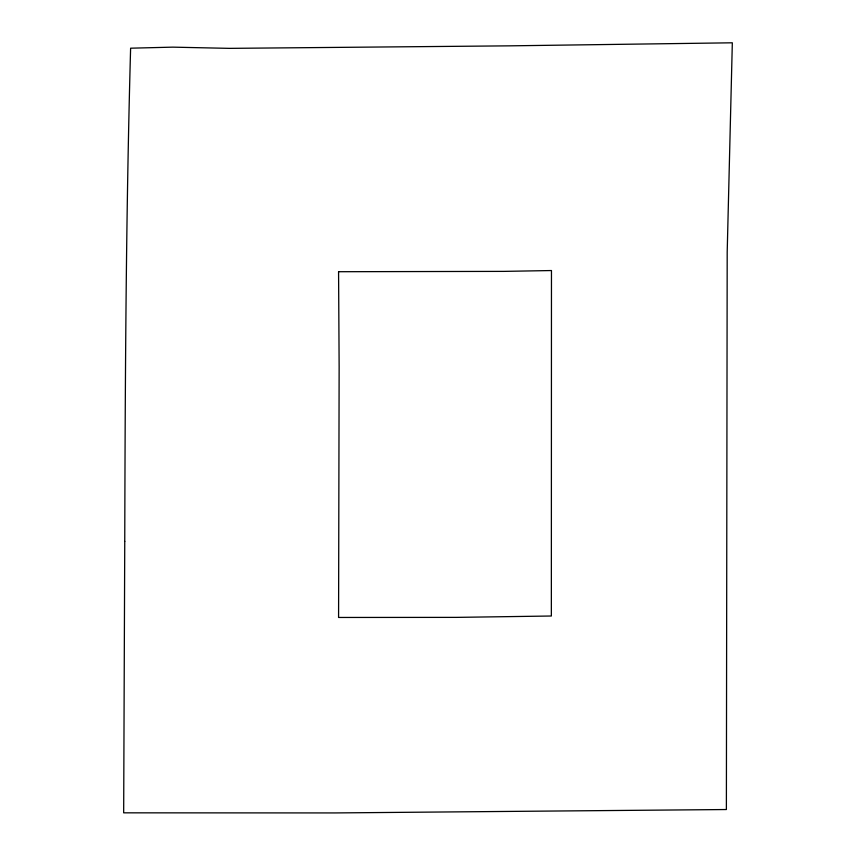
<?xml version="1.0" encoding="UTF-8"?>
<svg xmlns="http://www.w3.org/2000/svg" width="856" height="856" viewBox="0 0 856 856"><rect width="100%" height="100%" fill="white"/><g stroke="black" fill="none" stroke-linecap="round" stroke-linejoin="round"><path stroke-width="1.28" d="M124.751 541.441L123.671 812.836L334.835 812.933L726.38 809.53L727.193 252.135L732.329 42.8L509.106 45.85L229.494 48.364L172.805 47.144L130.615 48.193C126.025 212.556 125.211 377.015 124.751 541.441M338.569 271.716L339.137 366.796L338.58 617.465L456.334 617.379L551.35 616.01L551.467 270.539L503.81 271.384L338.569 271.716"/></g></svg>
